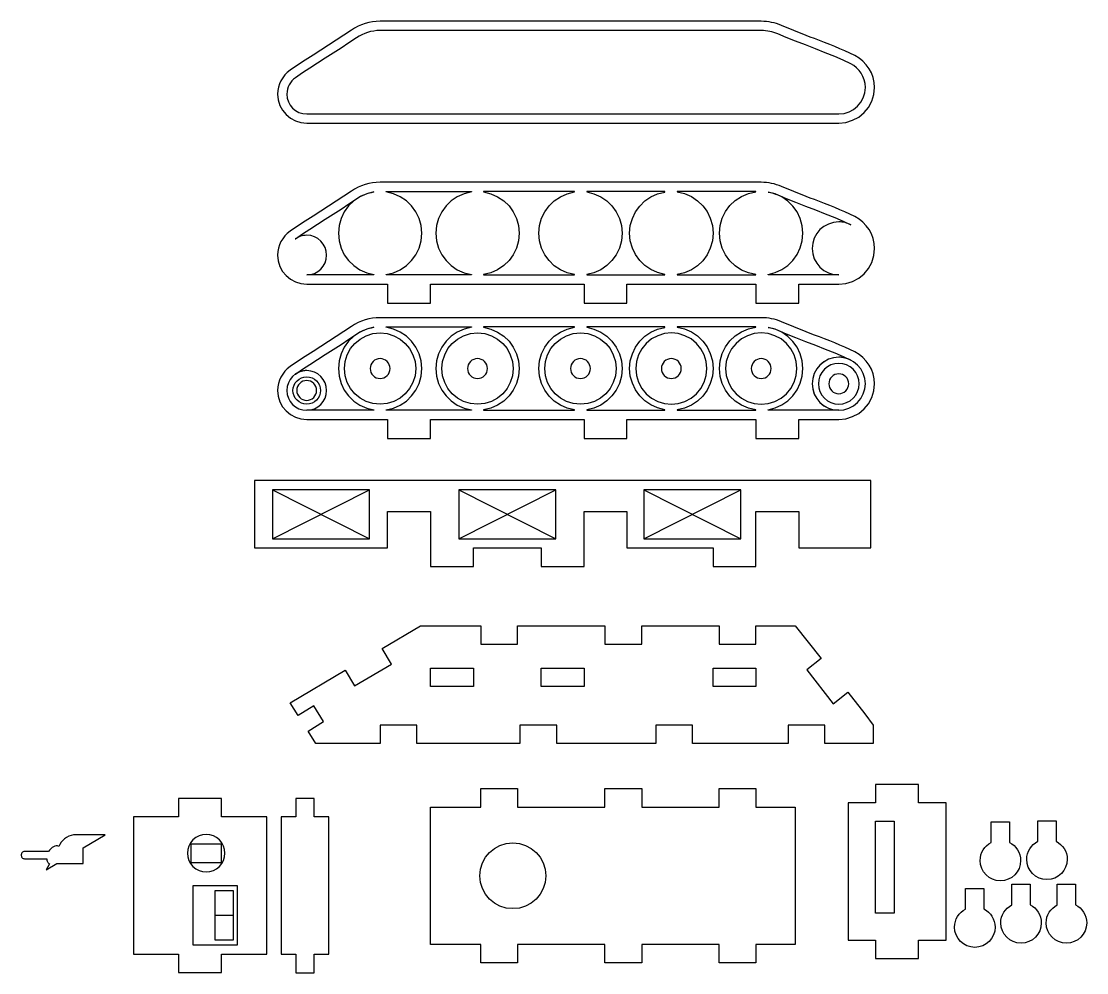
# Model space of a CAD drawing. Extents: x -67 to 107, y -490 to 179.
# Drawn here: x -67.2 to 106.6, y -328.7 to -173.3 of the extents above; entities that cross this region are included whole.
import ezdxf

# ---------------------------------------------------------------- set-up
doc = ezdxf.new("R2010")
doc.units = 0
doc.layers.add('LAYER_1', color=7, linetype='CONTINUOUS')

msp = doc.modelspace()

# ---------------------------------------------------------------- linework, layer by layer
at = {"layer": 'LAYER_1', "color": 250}
for points in [[(-20.67, -189.97), (66.17, -189.97), (67.35, -189.85), (68.44, -189.51), (69.44, -188.98), (70.3, -188.26), (71.01, -187.4), (71.55, -186.41), (71.89, -185.31), (72.01, -184.14), (71.95, -183.32), (71.78, -182.53), (71.51, -181.78), (71.14, -181.08), (70.67, -180.43), (70.12, -179.85), (69.49, -179.34), (68.79, -178.93), (68, -178.54), (67.19, -178.17), (66.37, -177.82), (65.53, -177.47), (64.7, -177.14), (63.86, -176.81), (63.03, -176.49), (62.21, -176.18), (61.53, -175.92), (60.86, -175.66), (60.18, -175.39), (59.5, -175.13), (58.83, -174.86), (58.16, -174.59), (57.49, -174.32), (56.83, -174.03), (56.43, -173.87), (56.03, -173.73), (55.62, -173.61), (55.21, -173.52), (54.79, -173.44), (54.37, -173.39), (53.94, -173.36), (53.52, -173.35), (-8.69, -173.35), (-9.31, -173.37), (-9.93, -173.44), (-10.54, -173.55), (-11.14, -173.71), (-11.72, -173.92), (-12.29, -174.16), (-12.84, -174.45), (-13.37, -174.79), (-14.61, -175.62), (-15.86, -176.44), (-17.12, -177.25), (-18.38, -178.05), (-19.64, -178.86), (-20.9, -179.67), (-22.15, -180.5), (-23.38, -181.34), (-23.83, -181.7), (-24.23, -182.11), (-24.58, -182.55), (-24.87, -183.04), (-25.1, -183.55), (-25.27, -184.09), (-25.37, -184.65), (-25.41, -185.23), (-25.31, -186.19), (-25.04, -187.08), (-24.6, -187.88), (-24.02, -188.58), (-23.32, -189.16), (-22.51, -189.6), (-21.62, -189.87), (-20.67, -189.97)], [(-20.67, -188.47), (-8.69, -188.47), (53.52, -188.47), (66.17, -188.47), (67.05, -188.38), (67.86, -188.13), (68.6, -187.73), (69.24, -187.2), (69.77, -186.56), (70.17, -185.83), (70.42, -185.01), (70.51, -184.14), (70.46, -183.52), (70.33, -182.92), (70.12, -182.36), (69.84, -181.83), (69.5, -181.36), (69.09, -180.93), (68.63, -180.57), (68.12, -180.27), (66.9, -179.7), (65.51, -179.1), (63.98, -178.48), (62.37, -177.85), (60.73, -177.21), (59.13, -176.59), (57.61, -175.99), (56.23, -175.41), (55.91, -175.28), (55.59, -175.17), (55.26, -175.07), (54.92, -174.99), (54.58, -174.93), (54.23, -174.88), (53.88, -174.86), (53.52, -174.85), (-8.69, -174.85), (-9.22, -174.87), (-9.73, -174.93), (-10.24, -175.02), (-10.73, -175.16), (-11.2, -175.33), (-11.66, -175.53), (-12.1, -175.76), (-12.52, -176.03), (-13.78, -176.87), (-15.07, -177.71), (-16.36, -178.54), (-17.64, -179.36), (-18.92, -180.18), (-20.16, -180.98), (-21.37, -181.78), (-22.52, -182.57), (-22.82, -182.81), (-23.09, -183.08), (-23.33, -183.38), (-23.53, -183.71), (-23.69, -184.06), (-23.81, -184.43), (-23.88, -184.82), (-23.91, -185.23), (-23.84, -185.88), (-23.65, -186.49), (-23.35, -187.04), (-22.96, -187.52), (-22.48, -187.92), (-21.93, -188.22), (-21.32, -188.41), (-20.67, -188.47)], [(-20.67, -216.26), (-7.46, -216.26), (-7.46, -219.35), (-0.46, -219.35), (-0.46, -216.26), (24.6, -216.26), (24.6, -219.35), (31.6, -219.35), (31.6, -216.26), (52.66, -216.26), (52.66, -219.35), (59.66, -219.35), (59.66, -216.26), (66.17, -216.26), (67.35, -216.14), (68.44, -215.8), (69.44, -215.26), (70.3, -214.55), (71.01, -213.69), (71.55, -212.7), (71.89, -211.6), (72.01, -210.43), (71.95, -209.61), (71.78, -208.82), (71.51, -208.07), (71.14, -207.36), (70.67, -206.72), (70.12, -206.14), (69.49, -205.63), (68.79, -205.21), (68, -204.83), (67.19, -204.46), (66.37, -204.1), (65.53, -203.76), (64.7, -203.43), (63.86, -203.1), (63.03, -202.78), (62.21, -202.46), (61.53, -202.2), (60.86, -201.94), (60.18, -201.68), (59.5, -201.42), (58.83, -201.15), (58.16, -200.88), (57.49, -200.6), (56.83, -200.32), (56.43, -200.16), (56.03, -200.02), (55.62, -199.9), (55.21, -199.81), (54.79, -199.73), (54.37, -199.68), (53.94, -199.64), (53.52, -199.63), (-8.69, -199.63), (-9.31, -199.66), (-9.93, -199.73), (-10.54, -199.84), (-11.14, -200), (-11.72, -200.2), (-12.29, -200.45), (-12.84, -200.74), (-13.37, -201.07), (-14.61, -201.91), (-15.86, -202.72), (-17.12, -203.53), (-18.38, -204.34), (-19.64, -205.14), (-20.9, -205.96), (-22.15, -206.78), (-23.38, -207.63), (-23.83, -207.99), (-24.23, -208.39), (-24.58, -208.84), (-24.87, -209.32), (-25.1, -209.84), (-25.27, -210.38), (-25.37, -210.94), (-25.41, -211.52), (-25.31, -212.47), (-25.04, -213.36), (-24.6, -214.17), (-24.02, -214.87), (-23.32, -215.45), (-22.51, -215.89), (-21.62, -216.16), (-20.67, -216.26)], [(-9.69, -201.21), (-9.69, -201.21), (-10.88, -201.49), (-11.98, -201.98), (-12.97, -202.65), (-13.83, -203.47), (-14.53, -204.44), (-15.05, -205.52), (-15.39, -206.69), (-15.5, -207.95), (-15.39, -209.2), (-15.05, -210.38), (-14.53, -211.46), (-13.83, -212.42), (-12.97, -213.24), (-11.98, -213.91), (-10.88, -214.4), (-9.69, -214.69), (-9.69, -214.76), (-20.67, -214.76), (-20.01, -214.69), (-19.41, -214.5), (-18.85, -214.21), (-18.38, -213.81), (-17.98, -213.33), (-17.68, -212.78), (-17.49, -212.17), (-17.43, -211.52), (-17.49, -210.87), (-17.68, -210.26), (-17.98, -209.71), (-18.38, -209.23), (-18.85, -208.83), (-19.41, -208.53), (-20.01, -208.34), (-20.67, -208.28), (-20.93, -208.29), (-21.18, -208.32), (-21.43, -208.37), (-21.67, -208.43), (-21.9, -208.52), (-22.12, -208.62), (-22.34, -208.74), (-22.54, -208.87), (-22.52, -208.86), (-21.37, -208.07), (-20.16, -207.27), (-18.92, -206.47), (-17.64, -205.65), (-16.36, -204.83), (-15.07, -204), (-13.78, -203.16), (-12.52, -202.31), (-12.2, -202.11), (-11.87, -201.92), (-11.53, -201.75), (-11.18, -201.6), (-10.82, -201.47), (-10.45, -201.36), (-10.07, -201.27), (-9.69, -201.21)], [(-7.69, -214.76), (-7.69, -214.69), (-6.49, -214.4), (-5.39, -213.91), (-4.4, -213.24), (-3.55, -212.42), (-2.85, -211.46), (-2.32, -210.38), (-1.99, -209.2), (-1.88, -207.95), (-1.99, -206.69), (-2.32, -205.52), (-2.85, -204.44), (-3.55, -203.47), (-4.4, -202.65), (-5.39, -201.98), (-6.49, -201.49), (-7.69, -201.21), (-7.69, -201.13), (6.21, -201.13), (6.21, -201.21), (5.01, -201.5), (3.91, -201.98), (2.92, -202.65), (2.07, -203.48), (1.37, -204.44), (0.84, -205.52), (0.51, -206.69), (0.4, -207.95), (0.51, -209.2), (0.84, -210.37), (1.37, -211.45), (2.07, -212.42), (2.92, -213.24), (3.91, -213.91), (5.01, -214.4), (6.21, -214.69), (6.21, -214.76), (-7.69, -214.76)], [(23.03, -214.76), (23.03, -214.69), (21.83, -214.4), (20.73, -213.92), (19.74, -213.25), (18.88, -212.42), (18.18, -211.46), (17.65, -210.38), (17.32, -209.2), (17.2, -207.95), (17.32, -206.69), (17.65, -205.51), (18.18, -204.43), (18.88, -203.47), (19.74, -202.64), (20.73, -201.98), (21.83, -201.49), (23.03, -201.2), (23.03, -201.13), (8.21, -201.13), (8.21, -201.21), (9.4, -201.49), (10.5, -201.98), (11.49, -202.65), (12.35, -203.47), (13.05, -204.44), (13.57, -205.52), (13.91, -206.69), (14.02, -207.95), (13.91, -209.2), (13.57, -210.38), (13.05, -211.46), (12.35, -212.42), (11.49, -213.24), (10.5, -213.91), (9.4, -214.4), (8.21, -214.69), (8.21, -214.76), (23.03, -214.76)], [(37.79, -214.76), (37.79, -214.68), (36.61, -214.38), (35.52, -213.89), (34.54, -213.22), (33.69, -212.4), (33, -211.44), (32.48, -210.36), (32.15, -209.19), (32.04, -207.95), (32.15, -206.7), (32.48, -205.53), (33, -204.46), (33.69, -203.5), (34.54, -202.67), (35.52, -202), (36.61, -201.51), (37.79, -201.22), (37.79, -201.13), (25.03, -201.13), (25.03, -201.21), (26.22, -201.5), (27.32, -201.99), (28.31, -202.66), (29.16, -203.48), (29.86, -204.44), (30.38, -205.52), (30.71, -206.7), (30.83, -207.95), (30.71, -209.2), (30.38, -210.37), (29.86, -211.45), (29.16, -212.41), (28.31, -213.24), (27.32, -213.9), (26.22, -214.39), (25.03, -214.68), (25.03, -214.76), (37.79, -214.76)], [(52.63, -214.76), (52.63, -214.7), (51.42, -214.43), (50.29, -213.95), (49.29, -213.29), (48.41, -212.46), (47.7, -211.49), (47.16, -210.4), (46.82, -209.21), (46.7, -207.95), (46.82, -206.68), (47.16, -205.49), (47.7, -204.4), (48.41, -203.43), (49.29, -202.61), (50.29, -201.94), (51.42, -201.46), (52.63, -201.19), (52.63, -201.13), (39.79, -201.13), (39.79, -201.2), (40.99, -201.48), (42.11, -201.96), (43.11, -202.63), (43.97, -203.45), (44.68, -204.42), (45.21, -205.5), (45.55, -206.69), (45.66, -207.95), (45.55, -209.21), (45.21, -210.39), (44.68, -211.47), (43.97, -212.44), (43.11, -213.27), (42.11, -213.93), (40.99, -214.41), (39.79, -214.69), (39.79, -214.76), (52.63, -214.76)], [(61.84, -210.43), (61.93, -211.3), (62.18, -212.11), (62.58, -212.85), (63.11, -213.49), (63.75, -214.02), (64.49, -214.42), (65.3, -214.67), (66.17, -214.76), (54.63, -214.76), (54.63, -214.67), (55.8, -214.36), (56.88, -213.87), (57.85, -213.2), (58.69, -212.38), (59.38, -211.42), (59.89, -210.35), (60.22, -209.18), (60.33, -207.95), (60.22, -206.71), (59.89, -205.54), (59.38, -204.47), (58.69, -203.52), (57.85, -202.69), (56.88, -202.02), (55.8, -201.53), (54.63, -201.22), (54.63, -201.22), (55.05, -201.31), (55.45, -201.41), (55.84, -201.54), (56.23, -201.69), (57.61, -202.27), (59.13, -202.88), (60.73, -203.5), (62.37, -204.13), (63.98, -204.76), (65.51, -205.38), (66.9, -205.98), (68.12, -206.55), (68.14, -206.56), (67.91, -206.46), (67.68, -206.36), (67.44, -206.28), (67.2, -206.22), (66.95, -206.16), (66.7, -206.13), (66.44, -206.1), (66.17, -206.1), (65.3, -206.18), (64.49, -206.44), (63.75, -206.84), (63.11, -207.36), (62.58, -208.01), (62.18, -208.74), (61.93, -209.55), (61.84, -210.43)], [(-20.67, -238.35), (-7.46, -238.35), (-7.46, -241.44), (-0.46, -241.44), (-0.46, -238.35), (24.6, -238.35), (24.6, -241.44), (31.6, -241.44), (31.6, -238.35), (52.66, -238.35), (52.66, -241.44), (59.66, -241.44), (59.66, -238.35), (66.17, -238.35), (67.35, -238.23), (68.44, -237.89), (69.44, -237.36), (70.3, -236.64), (71.01, -235.78), (71.55, -234.79), (71.89, -233.69), (72.01, -232.52), (71.95, -231.7), (71.78, -230.91), (71.51, -230.16), (71.14, -229.46), (70.67, -228.81), (70.12, -228.23), (69.49, -227.72), (68.79, -227.31), (68, -226.92), (67.19, -226.55), (66.37, -226.2), (65.53, -225.85), (64.7, -225.52), (63.86, -225.19), (63.03, -224.87), (62.21, -224.56), (61.53, -224.3), (60.86, -224.04), (60.18, -223.77), (59.5, -223.51), (58.83, -223.24), (58.16, -222.97), (57.49, -222.7), (56.83, -222.41), (56.43, -222.25), (56.03, -222.11), (55.62, -222), (55.21, -221.9), (54.79, -221.82), (54.37, -221.77), (53.94, -221.74), (53.52, -221.73), (-8.69, -221.73), (-9.31, -221.75), (-9.93, -221.82), (-10.54, -221.93), (-11.14, -222.09), (-11.72, -222.3), (-12.29, -222.54), (-12.84, -222.83), (-13.37, -223.17), (-14.61, -224), (-15.86, -224.82), (-17.12, -225.63), (-18.38, -226.43), (-19.64, -227.24), (-20.9, -228.05), (-22.15, -228.88), (-23.38, -229.72), (-23.83, -230.08), (-24.23, -230.49), (-24.58, -230.93), (-24.87, -231.42), (-25.1, -231.93), (-25.27, -232.47), (-25.37, -233.03), (-25.41, -233.61), (-25.31, -234.57), (-25.04, -235.46), (-24.6, -236.26), (-24.02, -236.96), (-23.32, -237.54), (-22.51, -237.98), (-21.62, -238.26), (-20.67, -238.35)], [(-9.69, -223.3), (-9.69, -223.3), (-10.88, -223.59), (-11.98, -224.08), (-12.97, -224.74), (-13.83, -225.57), (-14.53, -226.53), (-15.05, -227.61), (-15.39, -228.79), (-15.5, -230.04), (-15.39, -231.29), (-15.05, -232.47), (-14.53, -233.55), (-13.83, -234.51), (-12.97, -235.34), (-11.98, -236), (-10.88, -236.49), (-9.69, -236.78), (-9.69, -236.85), (-20.67, -236.85), (-20.01, -236.79), (-19.41, -236.6), (-18.85, -236.3), (-18.38, -235.9), (-17.98, -235.42), (-17.68, -234.87), (-17.49, -234.26), (-17.43, -233.61), (-17.49, -232.96), (-17.68, -232.35), (-17.98, -231.8), (-18.38, -231.32), (-18.85, -230.92), (-19.41, -230.62), (-20.01, -230.44), (-20.67, -230.37), (-20.93, -230.38), (-21.18, -230.41), (-21.43, -230.46), (-21.67, -230.53), (-21.9, -230.61), (-22.12, -230.71), (-22.34, -230.83), (-22.54, -230.97), (-22.52, -230.95), (-21.37, -230.16), (-20.16, -229.36), (-18.92, -228.56), (-17.64, -227.74), (-16.36, -226.92), (-15.07, -226.09), (-13.78, -225.25), (-12.52, -224.41), (-12.2, -224.2), (-11.87, -224.02), (-11.53, -223.85), (-11.18, -223.7), (-10.82, -223.57), (-10.45, -223.46), (-10.07, -223.37), (-9.69, -223.3)], [(-7.69, -236.85), (-7.69, -236.78), (-6.49, -236.49), (-5.39, -236), (-4.4, -235.34), (-3.55, -234.51), (-2.85, -233.55), (-2.32, -232.47), (-1.99, -231.29), (-1.88, -230.04), (-1.99, -228.79), (-2.32, -227.61), (-2.85, -226.53), (-3.55, -225.57), (-4.4, -224.74), (-5.39, -224.08), (-6.49, -223.59), (-7.69, -223.3), (-7.69, -223.23), (6.21, -223.23), (6.21, -223.3), (5.01, -223.59), (3.91, -224.08), (2.92, -224.74), (2.07, -225.57), (1.37, -226.53), (0.84, -227.61), (0.51, -228.79), (0.4, -230.04), (0.51, -231.29), (0.84, -232.47), (1.37, -233.55), (2.07, -234.51), (2.92, -235.33), (3.91, -236), (5.01, -236.49), (6.21, -236.78), (6.21, -236.85), (-7.69, -236.85)], [(23.03, -236.85), (23.03, -236.78), (21.83, -236.49), (20.73, -236.01), (19.74, -235.34), (18.88, -234.52), (18.18, -233.55), (17.65, -232.47), (17.32, -231.29), (17.2, -230.04), (17.32, -228.78), (17.65, -227.61), (18.18, -226.52), (18.88, -225.56), (19.74, -224.74), (20.73, -224.07), (21.83, -223.58), (23.03, -223.3), (23.03, -223.23), (8.21, -223.23), (8.21, -223.3), (9.4, -223.59), (10.5, -224.07), (11.49, -224.74), (12.35, -225.57), (13.05, -226.53), (13.57, -227.61), (13.91, -228.79), (14.02, -230.04), (13.91, -231.29), (13.57, -232.47), (13.05, -233.55), (12.35, -234.51), (11.49, -235.34), (10.5, -236), (9.4, -236.49), (8.21, -236.78), (8.21, -236.85), (23.03, -236.85)], [(37.79, -236.85), (37.79, -236.77), (36.61, -236.47), (35.52, -235.98), (34.54, -235.31), (33.69, -234.49), (33, -233.53), (32.48, -232.45), (32.15, -231.28), (32.04, -230.04), (32.15, -228.79), (32.48, -227.62), (33, -226.55), (33.69, -225.59), (34.54, -224.76), (35.52, -224.1), (36.61, -223.6), (37.79, -223.31), (37.79, -223.23), (25.03, -223.23), (25.03, -223.3), (26.22, -223.59), (27.32, -224.08), (28.31, -224.75), (29.16, -225.57), (29.86, -226.53), (30.38, -227.61), (30.71, -228.79), (30.83, -230.04), (30.71, -231.29), (30.38, -232.46), (29.86, -233.54), (29.16, -234.5), (28.31, -235.33), (27.32, -236), (26.22, -236.49), (25.03, -236.78), (25.03, -236.85), (37.79, -236.85)], [(52.63, -236.85), (52.63, -236.79), (51.42, -236.52), (50.29, -236.04), (49.29, -235.38), (48.41, -234.55), (47.7, -233.58), (47.16, -232.49), (46.82, -231.31), (46.7, -230.04), (46.82, -228.77), (47.16, -227.58), (47.7, -226.49), (48.41, -225.53), (49.29, -224.7), (50.29, -224.03), (51.42, -223.56), (52.63, -223.28), (52.63, -223.23), (39.79, -223.23), (39.79, -223.29), (40.99, -223.57), (42.11, -224.05), (43.11, -224.72), (43.97, -225.55), (44.68, -226.51), (45.21, -227.6), (45.55, -228.78), (45.66, -230.04), (45.55, -231.3), (45.21, -232.48), (44.68, -233.57), (43.97, -234.53), (43.11, -235.36), (42.11, -236.02), (40.99, -236.51), (39.79, -236.79), (39.79, -236.85), (52.63, -236.85)], [(61.84, -232.52), (61.93, -233.39), (62.18, -234.21), (62.58, -234.94), (63.11, -235.58), (63.75, -236.11), (64.49, -236.51), (65.3, -236.76), (66.17, -236.85), (54.63, -236.85), (54.63, -236.76), (55.8, -236.46), (56.88, -235.96), (57.85, -235.29), (58.69, -234.47), (59.38, -233.51), (59.89, -232.44), (60.22, -231.28), (60.33, -230.04), (60.22, -228.8), (59.89, -227.64), (59.38, -226.57), (58.69, -225.61), (57.85, -224.79), (56.88, -224.12), (55.8, -223.62), (54.63, -223.32), (54.63, -223.32), (55.05, -223.4), (55.45, -223.5), (55.84, -223.63), (56.23, -223.79), (57.61, -224.37), (59.13, -224.97), (60.73, -225.6), (62.37, -226.23), (63.98, -226.86), (65.51, -227.48), (66.9, -228.08), (68.12, -228.65), (68.14, -228.66), (67.91, -228.55), (67.68, -228.46), (67.44, -228.38), (67.2, -228.31), (66.95, -228.26), (66.7, -228.22), (66.44, -228.2), (66.17, -228.19), (65.3, -228.28), (64.49, -228.53), (63.75, -228.93), (63.11, -229.46), (62.58, -230.1), (62.18, -230.83), (61.93, -231.65), (61.84, -232.52)], [(-29.18, -259.33), (-7.46, -259.33), (-7.46, -253.35), (-0.46, -253.35), (-0.46, -262.35), (6.54, -262.35), (6.54, -259.33), (17.6, -259.33), (17.6, -262.35), (24.6, -262.35), (24.6, -253.35), (31.6, -253.35), (31.6, -259.33), (45.66, -259.33), (45.66, -262.35), (52.66, -262.35), (52.66, -253.35), (59.66, -253.35), (59.66, -259.33), (71.38, -259.33), (71.38, -248.33), (-29.18, -248.33), (-29.18, -259.33)], [(-2.08, -272.02), (7.74, -272.02), (7.74, -275.02), (13.74, -275.02), (13.74, -272.02), (28.01, -272.02), (28.01, -275.02), (34.01, -275.02), (34.01, -272.02), (46.66, -272.02), (46.66, -275.02), (52.66, -275.02), (52.66, -272.02), (59.07, -272.02), (63.31, -277.39), (60.95, -279.25), (65.28, -284.75), (67.64, -282.89), (70.42, -286.41), (71.78, -288.27), (71.78, -291.27), (63.91, -291.27), (63.91, -288.27), (57.91, -288.27), (57.91, -291.27), (42.29, -291.27), (42.29, -288.27), (36.29, -288.27), (36.29, -291.27), (20.14, -291.27), (20.14, -288.27), (14.14, -288.27), (14.14, -291.27), (-2.69, -291.27), (-2.69, -288.27), (-8.69, -288.27), (-8.69, -291.27), (-19.18, -291.27), (-20.45, -289.24), (-17.92, -287.65), (-19.52, -285.11), (-22.05, -286.7), (-23.35, -284.63), (-14.37, -279.3), (-12.86, -281.85), (-6.84, -278.28), (-8.35, -275.73), (-2.08, -272.02)], [(-0.46, -278.96), (6.54, -278.96), (6.54, -281.96), (-0.46, -281.96), (-0.46, -278.96)], [(17.6, -278.96), (24.6, -278.96), (24.6, -281.96), (17.6, -281.96), (17.6, -278.96)], [(45.66, -278.96), (52.66, -278.96), (52.66, -281.96), (45.66, -281.96), (45.66, -278.96)], [(-0.46, -301.62), (7.74, -301.62), (7.74, -298.62), (13.74, -298.62), (13.74, -301.62), (28.01, -301.62), (28.01, -298.62), (34.01, -298.62), (34.01, -301.62), (46.66, -301.62), (46.66, -298.62), (52.66, -298.62), (52.66, -301.62), (59.07, -301.62), (59.07, -324.05), (52.66, -324.05), (52.66, -327.05), (46.66, -327.05), (46.66, -324.05), (34.01, -324.05), (34.01, -327.05), (28.01, -327.05), (28.01, -324.05), (13.74, -324.05), (13.74, -327.05), (7.74, -327.05), (7.74, -324.05), (-0.46, -324.05), (-0.46, -301.62)], [(83.68, -300.93), (79.19, -300.93), (79.19, -297.93), (72.19, -297.93), (72.19, -300.93), (67.71, -300.93), (67.71, -323.37), (72.19, -323.37), (72.19, -326.37), (79.19, -326.37), (79.19, -323.37), (83.68, -323.37), (83.68, -300.93)], [(-27.2, -303.22), (-34.57, -303.22), (-34.57, -300.22), (-41.57, -300.22), (-41.57, -303.22), (-48.93, -303.22), (-48.93, -325.66), (-41.57, -325.66), (-41.57, -328.66), (-34.57, -328.66), (-34.57, -325.66), (-27.2, -325.66), (-27.2, -303.22)], [(-17.07, -303.23), (-19.45, -303.23), (-19.45, -300.23), (-22.45, -300.23), (-22.45, -303.23), (-24.83, -303.23), (-24.83, -325.67), (-22.45, -325.67), (-22.45, -328.67), (-19.45, -328.67), (-19.45, -325.67), (-17.07, -325.67), (-17.07, -303.23)], [(72.19, -303.93), (75.19, -303.93), (75.19, -318.93), (72.19, -318.93), (72.19, -303.93)], [(89.24, -310.36), (89.28, -309.89), (89.37, -309.44), (89.53, -309.01), (89.74, -308.62), (90, -308.25), (90.31, -307.93), (90.65, -307.65), (91.04, -307.42), (91.04, -304.05), (94.04, -304.05), (94.04, -307.41), (94.43, -307.64), (94.78, -307.92), (95.09, -308.24), (95.35, -308.6), (95.57, -309), (95.72, -309.43), (95.82, -309.89), (95.86, -310.36), (95.79, -311.03), (95.6, -311.65), (95.29, -312.21), (94.89, -312.7), (94.4, -313.1), (93.84, -313.41), (93.22, -313.6), (92.55, -313.67), (91.88, -313.6), (91.26, -313.41), (90.7, -313.1), (90.21, -312.7), (89.81, -312.21), (89.5, -311.65), (89.31, -311.03), (89.24, -310.36)], [(96.85, -310.16), (96.88, -309.69), (96.98, -309.24), (97.14, -308.81), (97.35, -308.42), (97.61, -308.05), (97.91, -307.73), (98.26, -307.45), (98.64, -307.22), (98.64, -303.86), (101.64, -303.86), (101.64, -307.21), (102.03, -307.44), (102.38, -307.72), (102.69, -308.04), (102.96, -308.41), (103.17, -308.8), (103.33, -309.23), (103.43, -309.69), (103.46, -310.16), (103.4, -310.83), (103.2, -311.45), (102.9, -312.01), (102.5, -312.5), (102.01, -312.91), (101.44, -313.21), (100.82, -313.4), (100.16, -313.47), (99.49, -313.4), (98.87, -313.21), (98.31, -312.91), (97.82, -312.5), (97.41, -312.01), (97.11, -311.45), (96.92, -310.83), (96.85, -310.16)], [(-53.58, -306.15), (-58.32, -306.15), (-58.73, -306.18), (-59.13, -306.26), (-59.51, -306.39), (-59.86, -306.57), (-60.18, -306.79), (-60.48, -307.06), (-60.74, -307.37), (-60.96, -307.73), (-61.12, -308.04), (-61.33, -307.97), (-61.54, -307.96), (-61.77, -308), (-62, -308.1), (-62.22, -308.23), (-62.43, -308.42), (-62.63, -308.64), (-62.8, -308.89), (-66.75, -308.89), (-66.85, -308.9), (-66.94, -308.93), (-67.03, -308.98), (-67.1, -309.04), (-67.16, -309.11), (-67.21, -309.2), (-67.24, -309.29), (-67.25, -309.39), (-67.25, -309.56), (-67.24, -309.66), (-67.21, -309.75), (-67.16, -309.84), (-67.1, -309.91), (-67.03, -309.97), (-66.94, -310.02), (-66.85, -310.05), (-66.75, -310.06), (-63.1, -310.06), (-63.09, -310.19), (-63.06, -310.32), (-63.02, -310.44), (-62.97, -310.55), (-62.91, -310.65), (-62.84, -310.74), (-62.76, -310.82), (-62.66, -310.89), (-63.18, -311.85), (-61.45, -310.82), (-57.16, -310.82), (-57.16, -308.28), (-53.58, -306.15)], [(-34.57, -307.66), (-39.57, -307.66), (-39.57, -310.66), (-34.57, -310.66), (-34.57, -307.66)], [(18.34, -312.84), (18.24, -313.92), (17.92, -314.93), (17.43, -315.84), (16.77, -316.64), (15.97, -317.3), (15.06, -317.79), (14.05, -318.11), (12.97, -318.21), (11.88, -318.11), (10.87, -317.79), (9.96, -317.3), (9.16, -316.64), (8.51, -315.84), (8.01, -314.93), (7.7, -313.92), (7.59, -312.84), (7.7, -311.75), (8.01, -310.74), (8.51, -309.83), (9.16, -309.03), (9.96, -308.38), (10.87, -307.88), (11.88, -307.57), (12.97, -307.46), (14.05, -307.57), (15.06, -307.88), (15.97, -308.38), (16.77, -309.03), (17.43, -309.83), (17.92, -310.74), (18.24, -311.75), (18.34, -312.84)], [(92.62, -320.55), (92.65, -320.08), (92.75, -319.62), (92.9, -319.2), (93.11, -318.8), (93.37, -318.44), (93.68, -318.12), (94.03, -317.84), (94.41, -317.61), (94.41, -314.24), (97.41, -314.24), (97.41, -317.59), (97.8, -317.82), (98.15, -318.1), (98.46, -318.43), (98.73, -318.79), (98.94, -319.19), (99.1, -319.62), (99.2, -320.07), (99.23, -320.55), (99.16, -321.21), (98.97, -321.84), (98.67, -322.4), (98.26, -322.89), (97.77, -323.29), (97.21, -323.6), (96.59, -323.79), (95.92, -323.86), (95.26, -323.79), (94.64, -323.6), (94.07, -323.29), (93.58, -322.89), (93.18, -322.4), (92.88, -321.84), (92.68, -321.21), (92.62, -320.55)], [(100.02, -320.55), (100.06, -320.08), (100.15, -319.62), (100.31, -319.2), (100.52, -318.8), (100.78, -318.44), (101.09, -318.12), (101.44, -317.84), (101.82, -317.61), (101.82, -314.24), (104.82, -314.24), (104.82, -317.59), (105.21, -317.82), (105.56, -318.1), (105.87, -318.43), (106.13, -318.79), (106.35, -319.19), (106.51, -319.62), (106.6, -320.07), (106.64, -320.55), (106.57, -321.21), (106.38, -321.84), (106.07, -322.4), (105.67, -322.89), (105.18, -323.29), (104.62, -323.6), (104, -323.79), (103.33, -323.86), (102.67, -323.79), (102.04, -323.6), (101.48, -323.29), (100.99, -322.89), (100.59, -322.4), (100.28, -321.84), (100.09, -321.21), (100.02, -320.55)], [(85.08, -321.22), (85.11, -320.75), (85.21, -320.29), (85.36, -319.87), (85.57, -319.47), (85.83, -319.11), (86.14, -318.79), (86.49, -318.51), (86.87, -318.28), (86.87, -314.91), (89.87, -314.91), (89.87, -318.26), (90.26, -318.49), (90.61, -318.77), (90.92, -319.1), (91.18, -319.46), (91.4, -319.86), (91.56, -320.29), (91.66, -320.74), (91.69, -321.22), (91.62, -321.88), (91.43, -322.51), (91.12, -323.07), (90.72, -323.56), (90.23, -323.96), (89.67, -324.27), (89.05, -324.46), (88.38, -324.53), (87.72, -324.46), (87.1, -324.27), (86.53, -323.96), (86.04, -323.56), (85.64, -323.07), (85.34, -322.51), (85.14, -321.88), (85.08, -321.22)]]:
    msp.add_lwpolyline(points, close=True, dxfattribs=at)
at = {"layer": 'LAYER_1', "color": 242}
for points in [[(-2.88, -230.04), (-2.99, -231.21), (-3.33, -232.3), (-3.87, -233.29), (-4.58, -234.15), (-5.44, -234.86), (-6.43, -235.39), (-7.52, -235.73), (-8.69, -235.85), (-9.86, -235.73), (-10.95, -235.39), (-11.94, -234.86), (-12.8, -234.15), (-13.51, -233.29), (-14.04, -232.3), (-14.38, -231.21), (-14.5, -230.04), (-14.38, -228.87), (-14.04, -227.78), (-13.51, -226.79), (-12.8, -225.93), (-11.94, -225.22), (-10.95, -224.68), (-9.86, -224.34), (-8.69, -224.23), (-7.52, -224.34), (-6.43, -224.68), (-5.44, -225.22), (-4.58, -225.93), (-3.87, -226.79), (-3.33, -227.78), (-2.99, -228.87), (-2.88, -230.04)], [(13.02, -230.04), (12.9, -231.21), (12.56, -232.3), (12.03, -233.29), (11.32, -234.15), (10.46, -234.86), (9.47, -235.39), (8.38, -235.73), (7.21, -235.85), (6.04, -235.73), (4.95, -235.39), (3.96, -234.86), (3.1, -234.15), (2.39, -233.29), (1.85, -232.3), (1.51, -231.21), (1.4, -230.04), (1.51, -228.87), (1.85, -227.78), (2.39, -226.79), (3.1, -225.93), (3.96, -225.22), (4.95, -224.68), (6.04, -224.34), (7.21, -224.23), (8.38, -224.34), (9.47, -224.68), (10.46, -225.22), (11.32, -225.93), (12.03, -226.79), (12.56, -227.78), (12.9, -228.87), (13.02, -230.04)], [(29.83, -230.04), (29.71, -231.21), (29.37, -232.3), (28.84, -233.29), (28.13, -234.15), (27.27, -234.86), (26.28, -235.39), (25.19, -235.73), (24.02, -235.85), (22.84, -235.73), (21.75, -235.39), (20.76, -234.86), (19.9, -234.15), (19.19, -233.29), (18.66, -232.3), (18.32, -231.21), (18.2, -230.04), (18.32, -228.87), (18.66, -227.78), (19.19, -226.79), (19.9, -225.93), (20.76, -225.22), (21.75, -224.68), (22.84, -224.34), (24.02, -224.23), (25.19, -224.34), (26.28, -224.68), (27.27, -225.22), (28.13, -225.93), (28.84, -226.79), (29.37, -227.78), (29.71, -228.87), (29.83, -230.04)], [(38.85, -224.23), (37.71, -224.34), (36.62, -224.67), (35.62, -225.21), (34.74, -225.93), (34.02, -226.81), (33.48, -227.81), (33.15, -228.9), (33.04, -230.04), (33.15, -231.17), (33.48, -232.26), (34.02, -233.27), (34.74, -234.15), (35.62, -234.87), (36.62, -235.41), (37.71, -235.74), (38.85, -235.85), (39.98, -235.74), (41.07, -235.41), (42.08, -234.87), (42.96, -234.15), (43.68, -233.27), (44.22, -232.26), (44.55, -231.17), (44.66, -230.04), (44.55, -228.9), (44.22, -227.81), (43.68, -226.81), (42.96, -225.93), (42.08, -225.21), (41.07, -224.67), (39.98, -224.34)], [(53.52, -224.23), (52.38, -224.34), (51.29, -224.67), (50.29, -225.21), (49.41, -225.93), (48.68, -226.81), (48.15, -227.81), (47.82, -228.9), (47.7, -230.04), (47.82, -231.17), (48.15, -232.26), (48.68, -233.27), (49.41, -234.15), (50.29, -234.87), (51.29, -235.41), (52.38, -235.74), (53.52, -235.85), (54.65, -235.74), (55.74, -235.41), (56.75, -234.87), (57.63, -234.15), (58.35, -233.27), (58.89, -232.26), (59.22, -231.17), (59.33, -230.04), (59.22, -228.9), (58.89, -227.81), (58.35, -226.81), (57.63, -225.93), (56.75, -225.21), (55.74, -224.67), (54.65, -224.34)], [(-8.69, -228.42), (-9, -228.45), (-9.31, -228.54), (-9.59, -228.69), (-9.83, -228.89), (-10.04, -229.14), (-10.19, -229.42), (-10.28, -229.72), (-10.31, -230.04), (-10.28, -230.36), (-10.19, -230.66), (-10.04, -230.94), (-9.83, -231.18), (-9.59, -231.39), (-9.31, -231.54), (-9, -231.63), (-8.69, -231.66), (-8.37, -231.63), (-8.07, -231.54), (-7.79, -231.39), (-7.54, -231.18), (-7.34, -230.94), (-7.19, -230.66), (-7.1, -230.36), (-7.07, -230.04), (-7.1, -229.72), (-7.19, -229.42), (-7.34, -229.14), (-7.54, -228.89), (-7.79, -228.69), (-8.07, -228.54), (-8.37, -228.45)], [(7.21, -228.42), (6.89, -228.45), (6.59, -228.54), (6.31, -228.69), (6.06, -228.89), (5.86, -229.14), (5.71, -229.42), (5.62, -229.72), (5.59, -230.04), (5.62, -230.36), (5.71, -230.66), (5.86, -230.94), (6.06, -231.18), (6.31, -231.39), (6.59, -231.54), (6.89, -231.63), (7.21, -231.66), (7.52, -231.63), (7.83, -231.54), (8.11, -231.39), (8.35, -231.18), (8.56, -230.94), (8.71, -230.66), (8.8, -230.36), (8.83, -230.04), (8.8, -229.72), (8.71, -229.42), (8.56, -229.14), (8.35, -228.89), (8.11, -228.69), (7.83, -228.54), (7.52, -228.45)], [(24.02, -228.42), (23.7, -228.45), (23.39, -228.54), (23.11, -228.69), (22.87, -228.89), (22.67, -229.14), (22.52, -229.42), (22.43, -229.72), (22.39, -230.04), (22.43, -230.36), (22.52, -230.66), (22.67, -230.94), (22.87, -231.18), (23.11, -231.39), (23.39, -231.54), (23.7, -231.63), (24.02, -231.66), (24.33, -231.63), (24.64, -231.54), (24.92, -231.39), (25.16, -231.18), (25.36, -230.94), (25.51, -230.66), (25.6, -230.36), (25.64, -230.04), (25.6, -229.72), (25.51, -229.42), (25.36, -229.14), (25.16, -228.89), (24.92, -228.69), (24.64, -228.54), (24.33, -228.45)], [(38.85, -228.42), (38.53, -228.45), (38.23, -228.54), (37.95, -228.69), (37.7, -228.89), (37.5, -229.14), (37.35, -229.42), (37.26, -229.72), (37.23, -230.04), (37.26, -230.36), (37.35, -230.66), (37.5, -230.94), (37.7, -231.18), (37.95, -231.39), (38.23, -231.54), (38.53, -231.63), (38.85, -231.66), (39.16, -231.63), (39.47, -231.54), (39.75, -231.39), (39.99, -231.18), (40.2, -230.94), (40.35, -230.66), (40.44, -230.36), (40.47, -230.04), (40.44, -229.72), (40.35, -229.42), (40.2, -229.14), (39.99, -228.89), (39.75, -228.69), (39.47, -228.54), (39.16, -228.45)], [(53.52, -228.42), (53.2, -228.45), (52.9, -228.54), (52.62, -228.69), (52.37, -228.89), (52.17, -229.14), (52.02, -229.42), (51.93, -229.72), (51.9, -230.04), (51.93, -230.36), (52.02, -230.66), (52.17, -230.94), (52.37, -231.18), (52.62, -231.39), (52.9, -231.54), (53.2, -231.63), (53.52, -231.66), (53.83, -231.63), (54.14, -231.54), (54.42, -231.39), (54.66, -231.18), (54.86, -230.94), (55.01, -230.66), (55.11, -230.36), (55.14, -230.04), (55.11, -229.72), (55.01, -229.42), (54.86, -229.14), (54.66, -228.89), (54.42, -228.69), (54.14, -228.54), (53.83, -228.45)], [(70.51, -232.52), (70.42, -231.67), (70.18, -230.86), (69.78, -230.11), (69.24, -229.46), (68.58, -228.92), (67.83, -228.52), (67.02, -228.27), (66.17, -228.19), (65.33, -228.27), (64.52, -228.52), (63.77, -228.92), (63.11, -229.46), (62.57, -230.11), (62.17, -230.86), (61.93, -231.67), (61.84, -232.52), (61.93, -233.36), (62.17, -234.18), (62.57, -234.93), (63.11, -235.58), (63.77, -236.12), (64.52, -236.52), (65.33, -236.77), (66.17, -236.85), (67.02, -236.77), (67.83, -236.52), (68.58, -236.12), (69.24, -235.58), (69.78, -234.93), (70.18, -234.18), (70.42, -233.36)], [(69.51, -232.52), (69.44, -231.87), (69.25, -231.24), (68.95, -230.67), (68.53, -230.16), (68.03, -229.75), (67.45, -229.44), (66.82, -229.25), (66.17, -229.19), (65.52, -229.25), (64.9, -229.44), (64.32, -229.75), (63.82, -230.16), (63.4, -230.67), (63.1, -231.24), (62.91, -231.87), (62.84, -232.52), (62.91, -233.17), (63.1, -233.79), (63.4, -234.37), (63.82, -234.88), (64.32, -235.29), (64.9, -235.6), (65.52, -235.79), (66.17, -235.85), (66.82, -235.79), (67.45, -235.6), (68.03, -235.29), (68.53, -234.88), (68.95, -234.37), (69.25, -233.79), (69.44, -233.17)], [(-17.43, -233.61), (-17.49, -232.96), (-17.68, -232.35), (-17.98, -231.8), (-18.38, -231.32), (-18.85, -230.92), (-19.41, -230.62), (-20.01, -230.44), (-20.67, -230.37), (-21.32, -230.44), (-21.93, -230.62), (-22.48, -230.92), (-22.96, -231.32), (-23.35, -231.8), (-23.65, -232.35), (-23.84, -232.96), (-23.91, -233.61), (-23.84, -234.26), (-23.65, -234.87), (-23.35, -235.42), (-22.96, -235.9), (-22.48, -236.3), (-21.93, -236.6), (-21.32, -236.79), (-20.67, -236.85), (-20.01, -236.79), (-19.41, -236.6), (-18.85, -236.3), (-18.38, -235.9), (-17.98, -235.42), (-17.68, -234.87), (-17.49, -234.26), (-17.43, -233.61)], [(66.17, -230.9), (65.86, -230.93), (65.55, -231.02), (65.27, -231.17), (65.03, -231.37), (64.83, -231.62), (64.68, -231.9), (64.59, -232.2), (64.55, -232.52), (64.59, -232.84), (64.68, -233.14), (64.83, -233.42), (65.03, -233.67), (65.27, -233.87), (65.55, -234.02), (65.86, -234.11), (66.17, -234.14), (66.49, -234.11), (66.8, -234.02), (67.08, -233.87), (67.32, -233.67), (67.52, -233.42), (67.67, -233.14), (67.76, -232.84), (67.8, -232.52), (67.76, -232.2), (67.67, -231.9), (67.52, -231.62), (67.32, -231.37), (67.08, -231.17), (66.8, -231.02), (66.49, -230.93)], [(-18.43, -233.61), (-18.47, -234.06), (-18.6, -234.48), (-18.81, -234.86), (-19.08, -235.2), (-19.41, -235.47), (-19.79, -235.68), (-20.22, -235.81), (-20.67, -235.85), (-21.12, -235.81), (-21.54, -235.68), (-21.92, -235.47), (-22.25, -235.2), (-22.53, -234.86), (-22.73, -234.48), (-22.86, -234.06), (-22.91, -233.61), (-22.86, -233.16), (-22.73, -232.74), (-22.53, -232.36), (-22.25, -232.03), (-21.92, -231.75), (-21.54, -231.55), (-21.12, -231.42), (-20.67, -231.37), (-20.22, -231.42), (-19.79, -231.55), (-19.41, -231.75), (-19.08, -232.03), (-18.81, -232.36), (-18.6, -232.74), (-18.47, -233.16), (-18.43, -233.61)], [(-20.67, -231.99), (-20.98, -232.02), (-21.29, -232.11), (-21.57, -232.26), (-21.81, -232.46), (-22.01, -232.71), (-22.16, -232.99), (-22.26, -233.29), (-22.29, -233.61), (-22.26, -233.93), (-22.16, -234.23), (-22.01, -234.51), (-21.81, -234.76), (-21.57, -234.96), (-21.29, -235.11), (-20.98, -235.2), (-20.67, -235.23), (-20.35, -235.2), (-20.05, -235.11), (-19.77, -234.96), (-19.52, -234.76), (-19.32, -234.51), (-19.17, -234.23), (-19.08, -233.93), (-19.05, -233.61), (-19.08, -233.29), (-19.17, -232.99), (-19.32, -232.71), (-19.52, -232.46), (-19.77, -232.26), (-20.05, -232.11), (-20.35, -232.02)], [(-26.25, -257.84), (-10.4, -257.84), (-10.4, -249.82), (-26.25, -249.82), (-26.25, -257.84)], [(4.14, -257.84), (19.99, -257.84), (19.99, -249.82), (4.14, -249.82), (4.14, -257.84)], [(34.37, -257.84), (50.21, -257.84), (50.21, -249.82), (34.37, -249.82), (34.37, -257.84)], [(-37.07, -306.1), (-37.66, -306.16), (-38.24, -306.34), (-38.77, -306.62), (-39.23, -307), (-39.61, -307.46), (-39.89, -307.99), (-40.06, -308.56), (-40.12, -309.16), (-40.06, -309.76), (-39.89, -310.33), (-39.61, -310.86), (-39.23, -311.32), (-38.77, -311.7), (-38.24, -311.98), (-37.66, -312.15), (-37.07, -312.21), (-36.47, -312.15), (-35.9, -311.98), (-35.37, -311.7), (-34.91, -311.32), (-34.53, -310.86), (-34.25, -310.33), (-34.07, -309.76), (-34.01, -309.16), (-34.07, -308.56), (-34.25, -307.99), (-34.53, -307.46), (-34.91, -307), (-35.37, -306.62), (-35.9, -306.34), (-36.47, -306.16)], [(-39.22, -314.44), (-32.01, -314.44), (-32.01, -324.16), (-39.22, -324.16), (-39.22, -314.44)], [(-35.61, -315.26), (-32.67, -315.26), (-32.67, -323.34), (-35.61, -323.34), (-35.61, -315.26)]]:
    msp.add_lwpolyline(points, close=True, dxfattribs=at)
for points in [[(-26.25, -249.82), (-10.4, -257.84)], [(-26.25, -257.84), (-10.4, -249.82)], [(4.14, -249.82), (19.99, -257.84)], [(4.14, -257.84), (19.99, -249.82)], [(34.37, -249.82), (50.21, -257.84)], [(34.37, -257.84), (50.21, -249.82)], [(-35.61, -319.3), (-32.67, -319.3)]]:
    msp.add_lwpolyline(points, dxfattribs=at)

doc.saveas('drawing.dxf')
